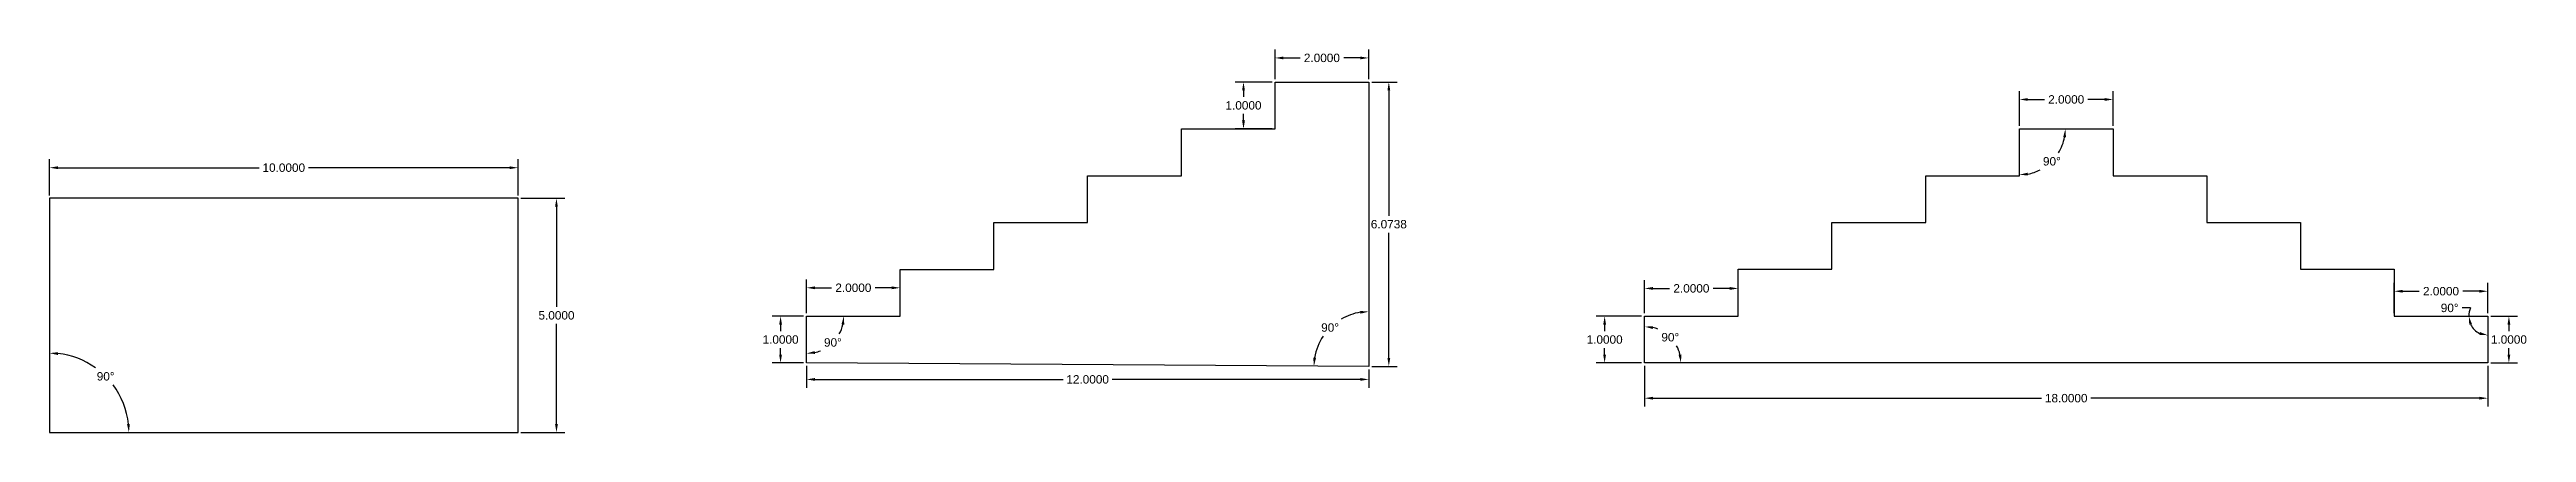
# Model space of a CAD drawing. Header units: inches. Extents: x 1 to 53.9, y 1 to 9.2.
import ezdxf

# ---------------------------------------------------------------- set-up
doc = ezdxf.new("R2010")
doc.units = ezdxf.units.IN
doc.header["$MEASUREMENT"] = 0
doc.styles.get("Standard").update_dxf_attribs({"font": 'arial.ttf'})
doc.dimstyles.get("Standard").update_dxf_attribs({"dimtxt": 0.18, "dimasz": 0.18, "dimexe": 0.18, "dimexo": 0.0625, "dimgap": 0.09, "dimtad": 0, "dimtih": 1, "dimtoh": 1, "dimdec": 4, "dimzin": 0, "dimdsep": 46, "dimtxsty": 'Standard', "dimcen": 0.09, "dimadec": 0, "dimazin": 0, "dimtfac": 1, "dimtdec": 4, "dimtofl": 0, "dimtmove": 0, "dimatfit": 3, "dimfxl": 1, "dimtolj": 1, "dimtzin": 0, "dimarcsym": 0})

# ---------------------------------------------------------------- blocks, each defined once
blk = doc.blocks.new('*D1')
at = {"color": 0, "lineweight": -2, "transparency": 16777216}
for p, q in [((1, 6.062), (1, 6.834)), ((1.18, 6.654), (5.475, 6.654)), ((10.82, 6.654), (6.525, 6.654)), ((11, 6.062), (11, 6.834))]:
    blk.add_line(p, q, dxfattribs=at)
at = {"color": 0, "transparency": 16777216}
for points in [[(1.18, 6.684), (1.18, 6.624), (1, 6.654)], [(10.82, 6.684), (10.82, 6.624), (11, 6.654)]]:
    blk.add_solid(points, dxfattribs=at)
at = {"layer": 'Defpoints', "color": 0, "transparency": 16777216}
for p in [(1, 6.654), (1, 6), (11, 6)]:
    blk.add_point(p, dxfattribs=at)
at = {"color": 0, "transparency": 16777216, "insert": (6, 6.654), "char_height": 0.18, "attachment_point": 5}
blk.add_mtext('\\A1;10.0000', dxfattribs=at)
blk = doc.blocks.new('*D2')
at = {"color": 0, "lineweight": -2, "transparency": 16777216}
for p, q in [((11.062, 6), (12, 6)), ((11.82, 5.82), (11.82, 3.682)), ((11.82, 1.18), (11.82, 3.318)), ((11.062, 1), (12, 1))]:
    blk.add_line(p, q, dxfattribs=at)
at = {"color": 0, "transparency": 16777216}
for points in [[(11.79, 5.82), (11.85, 5.82), (11.82, 6)], [(11.79, 1.18), (11.85, 1.18), (11.82, 1)]]:
    blk.add_solid(points, dxfattribs=at)
at = {"layer": 'Defpoints', "color": 0, "transparency": 16777216}
for p in [(11, 6), (11.82, 6), (11, 1)]:
    blk.add_point(p, dxfattribs=at)
at = {"color": 0, "transparency": 16777216, "insert": (11.82, 3.5), "char_height": 0.18, "attachment_point": 5}
blk.add_mtext('\\A1;5.0000', dxfattribs=at)
blk = doc.blocks.new('*D3')
at = {"color": 0, "lineweight": -2, "transparency": 16777216}
for start, end in [(54.5395, 83.9074), (6.0926, 36.8482)]:
    blk.add_arc((1, 1), 1.694, start, end, dxfattribs=at)
at = {"color": 0, "transparency": 16777216}
for points in [[(1.178, 2.654), (1.181, 2.714), (1, 2.694)], [(2.714, 1.181), (2.654, 1.178), (2.694, 1)]]:
    blk.add_solid(points, dxfattribs=at)
at = {"layer": 'Defpoints', "color": 0, "transparency": 16777216}
for p in [(1, 6), (2.467, 1.847), (1, 1), (1, 1), (11, 1)]:
    blk.add_point(p, dxfattribs=at)
at = {"color": 0, "transparency": 16777216, "insert": (2.198, 2.198), "char_height": 0.18, "attachment_point": 5}
blk.add_mtext('\\A1;90°', dxfattribs=at)
blk = doc.blocks.new('*D4')
at = {"color": 0, "lineweight": -2, "transparency": 16777216}
for p, q in [((17.095, 3.484), (16.423, 3.484)), ((16.603, 3.304), (16.603, 3.166)), ((16.603, 2.664), (16.603, 2.802)), ((17.095, 2.484), (16.423, 2.484))]:
    blk.add_line(p, q, dxfattribs=at)
at = {"color": 0, "transparency": 16777216}
for points in [[(16.573, 3.304), (16.633, 3.304), (16.603, 3.484)], [(16.573, 2.664), (16.633, 2.664), (16.603, 2.484)]]:
    blk.add_solid(points, dxfattribs=at)
at = {"layer": 'Defpoints', "color": 0, "transparency": 16777216}
for p in [(16.603, 3.484), (17.157, 3.484), (17.157, 2.484)]:
    blk.add_point(p, dxfattribs=at)
at = {"color": 0, "transparency": 16777216, "insert": (16.603, 2.984), "char_height": 0.18, "attachment_point": 5}
blk.add_mtext('\\A1;1.0000', dxfattribs=at)
blk = doc.blocks.new('*D5')
at = {"color": 0, "lineweight": -2, "transparency": 16777216}
for p, q in [((17.157, 3.546), (17.157, 4.269)), ((19.157, 3.546), (19.157, 4.269)), ((17.337, 4.089), (17.692, 4.089)), ((18.977, 4.089), (18.622, 4.089))]:
    blk.add_line(p, q, dxfattribs=at)
at = {"color": 0, "transparency": 16777216}
for points in [[(17.337, 4.119), (17.337, 4.059), (17.157, 4.089)], [(18.977, 4.119), (18.977, 4.059), (19.157, 4.089)]]:
    blk.add_solid(points, dxfattribs=at)
at = {"layer": 'Defpoints', "color": 0, "transparency": 16777216}
for p in [(19.157, 4.089), (17.157, 3.484), (19.157, 3.484)]:
    blk.add_point(p, dxfattribs=at)
at = {"color": 0, "transparency": 16777216, "insert": (18.157, 4.089), "char_height": 0.18, "attachment_point": 5}
blk.add_mtext('\\A1;2.0000', dxfattribs=at)
blk = doc.blocks.new('*D6')
at = {"color": 0, "lineweight": -2, "transparency": 16777216}
for p, q in [((17.157, 2.421), (17.157, 1.953)), ((17.337, 2.133), (22.633, 2.133)), ((28.977, 2.133), (23.682, 2.133)), ((29.157, 2.348), (29.157, 1.953))]:
    blk.add_line(p, q, dxfattribs=at)
at = {"color": 0, "transparency": 16777216}
for points in [[(17.337, 2.163), (17.337, 2.103), (17.157, 2.133)], [(28.977, 2.163), (28.977, 2.103), (29.157, 2.133)]]:
    blk.add_solid(points, dxfattribs=at)
at = {"layer": 'Defpoints', "color": 0, "transparency": 16777216}
for p in [(17.157, 2.484), (17.157, 2.133), (29.157, 2.41)]:
    blk.add_point(p, dxfattribs=at)
at = {"color": 0, "transparency": 16777216, "insert": (23.157, 2.133), "char_height": 0.18, "attachment_point": 5}
blk.add_mtext('\\A1;12.0000', dxfattribs=at)
blk = doc.blocks.new('*D7')
at = {"color": 0, "lineweight": -2, "transparency": 16777216}
for p, q in [((29.22, 8.484), (29.766, 8.484)), ((29.586, 8.304), (29.586, 5.629)), ((29.586, 2.59), (29.586, 5.265)), ((29.22, 2.41), (29.766, 2.41))]:
    blk.add_line(p, q, dxfattribs=at)
at = {"color": 0, "transparency": 16777216}
for points in [[(29.556, 8.304), (29.616, 8.304), (29.586, 8.484)], [(29.556, 2.59), (29.616, 2.59), (29.586, 2.41)]]:
    blk.add_solid(points, dxfattribs=at)
at = {"layer": 'Defpoints', "color": 0, "transparency": 16777216}
for p in [(29.157, 8.484), (29.157, 2.41), (29.586, 2.41)]:
    blk.add_point(p, dxfattribs=at)
at = {"color": 0, "transparency": 16777216, "insert": (29.586, 5.447), "char_height": 0.18, "attachment_point": 5}
blk.add_mtext('\\A1;6.0738', dxfattribs=at)
blk = doc.blocks.new('*D8')
at = {"color": 0, "lineweight": -2, "transparency": 16777216}
for p, q in [((27.157, 8.546), (27.157, 9.178)), ((27.337, 8.998), (27.692, 8.998)), ((28.977, 8.998), (28.622, 8.998)), ((29.157, 8.546), (29.157, 9.178))]:
    blk.add_line(p, q, dxfattribs=at)
at = {"color": 0, "transparency": 16777216}
for points in [[(27.337, 9.028), (27.337, 8.968), (27.157, 8.998)], [(28.977, 9.028), (28.977, 8.968), (29.157, 8.998)]]:
    blk.add_solid(points, dxfattribs=at)
at = {"layer": 'Defpoints', "color": 0, "transparency": 16777216}
for p in [(29.157, 8.998), (27.157, 8.484), (29.157, 8.484)]:
    blk.add_point(p, dxfattribs=at)
at = {"color": 0, "transparency": 16777216, "insert": (28.157, 8.998), "char_height": 0.18, "attachment_point": 5}
blk.add_mtext('\\A1;2.0000', dxfattribs=at)
blk = doc.blocks.new('*D9')
at = {"color": 0, "lineweight": -2, "transparency": 16777216}
for p, q in [((27.095, 8.484), (26.304, 8.484)), ((26.484, 8.304), (26.484, 8.166)), ((27.095, 7.484), (26.304, 7.484)), ((26.484, 7.664), (26.484, 7.802))]:
    blk.add_line(p, q, dxfattribs=at)
at = {"color": 0, "transparency": 16777216}
for points in [[(26.454, 8.304), (26.514, 8.304), (26.484, 8.484)], [(26.454, 7.664), (26.514, 7.664), (26.484, 7.484)]]:
    blk.add_solid(points, dxfattribs=at)
at = {"layer": 'Defpoints', "color": 0, "transparency": 16777216}
for p in [(26.484, 8.484), (27.157, 8.484), (27.157, 7.484)]:
    blk.add_point(p, dxfattribs=at)
at = {"color": 0, "transparency": 16777216, "insert": (26.484, 7.984), "char_height": 0.18, "attachment_point": 5}
blk.add_mtext('\\A1;1.0000', dxfattribs=at)
blk = doc.blocks.new('*D10')
at = {"color": 0, "lineweight": -2, "transparency": 16777216}
for start, end in [(98.8213, 120.1501), (146.3689, 170.8263)]:
    blk.add_arc((29.157, 2.41), 1.17, start, end, dxfattribs=at)
at = {"color": 0, "transparency": 16777216}
for points in [[(28.976, 3.596), (28.98, 3.537), (29.157, 3.58)], [(28.032, 2.594), (27.972, 2.599), (27.987, 2.417)]]:
    blk.add_solid(points, dxfattribs=at)
at = {"layer": 'Defpoints', "color": 0, "transparency": 16777216}
for p in [(29.157, 8.484), (28.574, 3.425), (17.157, 2.484), (29.157, 2.41), (29.157, 2.41)]:
    blk.add_point(p, dxfattribs=at)
at = {"color": 0, "transparency": 16777216, "insert": (28.332, 3.24), "char_height": 0.18, "attachment_point": 5}
blk.add_mtext('\\A1;90°', dxfattribs=at)
blk = doc.blocks.new('*D11')
at = {"color": 0, "lineweight": -2, "transparency": 16777216}
for start, end in [(331.4089, 347.0142), (282.9858, 291.8505)]:
    blk.add_arc((17.157, 3.484), 0.796, start, end, dxfattribs=at)
at = {"color": 0, "transparency": 16777216}
for points in [[(17.903, 3.308), (17.963, 3.302), (17.953, 3.484)], [(17.34, 2.678), (17.333, 2.738), (17.157, 2.688)]]:
    blk.add_solid(points, dxfattribs=at)
at = {"layer": 'Defpoints', "color": 0, "transparency": 16777216}
for p in [(17.157, 3.484), (17.157, 3.484), (19.157, 3.484), (17.555, 2.795), (17.157, 2.484)]:
    blk.add_point(p, dxfattribs=at)
at = {"color": 0, "transparency": 16777216, "insert": (17.72, 2.921), "char_height": 0.18, "attachment_point": 5}
blk.add_mtext('\\A1;90°', dxfattribs=at)
blk = doc.blocks.new('*D12')
at = {"color": 0, "lineweight": -2, "transparency": 16777216}
for p, q in [((35.044, 2.421), (35.044, 1.552)), ((53.044, 2.421), (53.044, 1.552)), ((35.224, 1.732), (43.519, 1.732)), ((52.864, 1.732), (44.569, 1.732))]:
    blk.add_line(p, q, dxfattribs=at)
at = {"color": 0, "transparency": 16777216}
for points in [[(35.224, 1.762), (35.224, 1.702), (35.044, 1.732)], [(52.864, 1.762), (52.864, 1.702), (53.044, 1.732)]]:
    blk.add_solid(points, dxfattribs=at)
at = {"layer": 'Defpoints', "color": 0, "transparency": 16777216}
for p in [(35.044, 2.484), (53.044, 2.484), (35.044, 1.732)]:
    blk.add_point(p, dxfattribs=at)
at = {"color": 0, "transparency": 16777216, "insert": (44.044, 1.732), "char_height": 0.18, "attachment_point": 5}
blk.add_mtext('\\A1;18.0000', dxfattribs=at)
blk = doc.blocks.new('*D13')
at = {"color": 0, "lineweight": -2, "transparency": 16777216}
for p, q in [((43.044, 7.546), (43.044, 8.291)), ((43.224, 8.111), (43.579, 8.111)), ((44.864, 8.111), (44.509, 8.111)), ((45.044, 7.546), (45.044, 8.291))]:
    blk.add_line(p, q, dxfattribs=at)
at = {"color": 0, "transparency": 16777216}
for points in [[(43.224, 8.141), (43.224, 8.081), (43.044, 8.111)], [(44.864, 8.141), (44.864, 8.081), (45.044, 8.111)]]:
    blk.add_solid(points, dxfattribs=at)
at = {"layer": 'Defpoints', "color": 0, "transparency": 16777216}
for p in [(45.044, 8.111), (43.044, 7.484), (45.044, 7.484)]:
    blk.add_point(p, dxfattribs=at)
at = {"color": 0, "transparency": 16777216, "insert": (44.044, 8.111), "char_height": 0.18, "attachment_point": 5}
blk.add_mtext('\\A1;2.0000', dxfattribs=at)
blk = doc.blocks.new('*D14')
at = {"color": 0, "lineweight": -2, "transparency": 16777216}
for p, q in [((34.982, 3.484), (34.012, 3.484)), ((34.192, 3.304), (34.192, 3.166)), ((34.192, 2.664), (34.192, 2.802)), ((34.982, 2.484), (34.012, 2.484))]:
    blk.add_line(p, q, dxfattribs=at)
at = {"color": 0, "transparency": 16777216}
for points in [[(34.162, 3.304), (34.222, 3.304), (34.192, 3.484)], [(34.162, 2.664), (34.222, 2.664), (34.192, 2.484)]]:
    blk.add_solid(points, dxfattribs=at)
at = {"layer": 'Defpoints', "color": 0, "transparency": 16777216}
for p in [(34.192, 3.484), (35.044, 3.484), (35.044, 2.484)]:
    blk.add_point(p, dxfattribs=at)
at = {"color": 0, "transparency": 16777216, "insert": (34.192, 2.984), "char_height": 0.18, "attachment_point": 5}
blk.add_mtext('\\A1;1.0000', dxfattribs=at)
blk = doc.blocks.new('*D15')
at = {"color": 0, "lineweight": -2, "transparency": 16777216}
for p, q in [((35.044, 3.546), (35.044, 4.256)), ((37.044, 3.546), (37.044, 4.256)), ((35.224, 4.076), (35.579, 4.076)), ((36.864, 4.076), (36.509, 4.076))]:
    blk.add_line(p, q, dxfattribs=at)
at = {"color": 0, "transparency": 16777216}
for points in [[(35.224, 4.106), (35.224, 4.046), (35.044, 4.076)], [(36.864, 4.106), (36.864, 4.046), (37.044, 4.076)]]:
    blk.add_solid(points, dxfattribs=at)
at = {"layer": 'Defpoints', "color": 0, "transparency": 16777216}
for p in [(37.044, 4.076), (35.044, 3.484), (37.044, 3.484)]:
    blk.add_point(p, dxfattribs=at)
at = {"color": 0, "transparency": 16777216, "insert": (36.044, 4.076), "char_height": 0.18, "attachment_point": 5}
blk.add_mtext('\\A1;2.0000', dxfattribs=at)
blk = doc.blocks.new('*D16')
at = {"color": 0, "lineweight": -2, "transparency": 16777216}
for p, q in [((51.044, 3.546), (51.044, 4.196)), ((51.224, 4.016), (51.579, 4.016)), ((52.864, 4.016), (52.509, 4.016)), ((53.044, 3.546), (53.044, 4.196))]:
    blk.add_line(p, q, dxfattribs=at)
at = {"color": 0, "transparency": 16777216}
for points in [[(51.224, 4.046), (51.224, 3.986), (51.044, 4.016)], [(52.864, 4.046), (52.864, 3.986), (53.044, 4.016)]]:
    blk.add_solid(points, dxfattribs=at)
at = {"layer": 'Defpoints', "color": 0, "transparency": 16777216}
for p in [(53.044, 4.016), (51.044, 3.484), (53.044, 3.484)]:
    blk.add_point(p, dxfattribs=at)
at = {"color": 0, "transparency": 16777216, "insert": (52.044, 4.016), "char_height": 0.18, "attachment_point": 5}
blk.add_mtext('\\A1;2.0000', dxfattribs=at)
blk = doc.blocks.new('*D17')
at = {"color": 0, "lineweight": -2, "transparency": 16777216}
for p, q in [((53.107, 3.484), (53.673, 3.484)), ((53.493, 3.304), (53.493, 3.166)), ((53.493, 2.664), (53.493, 2.802)), ((53.107, 2.484), (53.673, 2.484))]:
    blk.add_line(p, q, dxfattribs=at)
at = {"color": 0, "transparency": 16777216}
for points in [[(53.463, 3.304), (53.523, 3.304), (53.493, 3.484)], [(53.463, 2.664), (53.523, 2.664), (53.493, 2.484)]]:
    blk.add_solid(points, dxfattribs=at)
at = {"layer": 'Defpoints', "color": 0, "transparency": 16777216}
for p in [(53.044, 3.484), (53.044, 2.484), (53.493, 2.484)]:
    blk.add_point(p, dxfattribs=at)
at = {"color": 0, "transparency": 16777216, "insert": (53.493, 2.984), "char_height": 0.18, "attachment_point": 5}
blk.add_mtext('\\A1;1.0000', dxfattribs=at)
blk = doc.blocks.new('*D18')
at = {"color": 0, "lineweight": -2, "transparency": 16777216}
for start, end in [(68.6644, 76.6888), (13.3112, 28.2197)]:
    blk.add_arc((35.044, 2.484), 0.777, start, end, dxfattribs=at)
at = {"color": 0, "transparency": 16777216}
for points in [[(35.22, 3.21), (35.227, 3.269), (35.044, 3.26)], [(35.83, 2.666), (35.77, 2.659), (35.821, 2.484)]]:
    blk.add_solid(points, dxfattribs=at)
at = {"layer": 'Defpoints', "color": 0, "transparency": 16777216}
for p in [(35.044, 3.484), (35.717, 2.872), (35.044, 2.484), (35.044, 2.484), (53.044, 2.484)]:
    blk.add_point(p, dxfattribs=at)
at = {"color": 0, "transparency": 16777216, "insert": (35.593, 3.033), "char_height": 0.18, "attachment_point": 5}
blk.add_mtext('\\A1;90°', dxfattribs=at)
blk = doc.blocks.new('*D19')
at = {"color": 0, "lineweight": -2, "transparency": 16777216}
for start, end in [(328.5458, 349.48), (280.52, 296.824)]:
    blk.add_arc((43.044, 7.484), 0.982, start, end, dxfattribs=at)
at = {"color": 0, "transparency": 16777216}
for points in [[(43.98, 7.307), (44.039, 7.302), (44.026, 7.484)], [(43.226, 6.489), (43.221, 6.549), (43.044, 6.502)]]:
    blk.add_solid(points, dxfattribs=at)
at = {"layer": 'Defpoints', "color": 0, "transparency": 16777216}
for p in [(43.044, 7.484), (43.044, 7.484), (45.044, 7.484), (43.044, 6.484), (43.535, 6.634)]:
    blk.add_point(p, dxfattribs=at)
at = {"color": 0, "transparency": 16777216, "insert": (43.738, 6.79), "char_height": 0.18, "attachment_point": 5}
blk.add_mtext('\\A1;90°', dxfattribs=at)
blk = doc.blocks.new('*D20')
at = {"color": 0, "lineweight": -2, "transparency": 16777216}
blk.add_line((52.676, 3.659), (52.496, 3.659), dxfattribs=at)
for start, end in [(154.519, 180), (205.481, 244.519)]:
    blk.add_arc((53.044, 3.484), 0.408, start, end, dxfattribs=at)
at = {"color": 0, "transparency": 16777216}
for points in [[(52.647, 3.302), (52.705, 3.315), (52.636, 3.484)], [(52.875, 3.145), (52.862, 3.086), (53.044, 3.076)]]:
    blk.add_solid(points, dxfattribs=at)
at = {"layer": 'Defpoints', "color": 0, "transparency": 16777216}
for p in [(51.044, 3.484), (53.044, 3.484), (53.044, 3.484), (52.84, 3.13), (53.044, 2.484)]:
    blk.add_point(p, dxfattribs=at)
at = {"color": 0, "transparency": 16777216, "insert": (52.229, 3.659), "char_height": 0.18, "attachment_point": 5}
blk.add_mtext('\\A1;90°', dxfattribs=at)

msp = doc.modelspace()

# ---------------------------------------------------------------- linework, layer by layer
for p, q in [((27.15731, 7.48384), (27.15731, 8.48384)), ((27.15731, 8.48384), (29.15731, 8.48384)), ((29.15731, 8.48384), (29.15731, 2.41003)), ((25.15731, 6.48384), (25.15731, 7.48384)), ((25.15731, 7.48384), (27.15731, 7.48384)), ((43.04425, 6.48392), (43.04425, 7.48392)), ((43.04425, 7.48392), (45.04425, 7.48392)), ((45.04425, 7.48392), (45.04425, 6.48392)), ((23.15731, 5.48384), (23.15731, 6.48384)), ((23.15731, 6.48384), (25.15731, 6.48384)), ((41.04425, 5.48392), (41.04425, 6.48392)), ((41.04425, 6.48392), (43.04425, 6.48392)), ((45.04425, 6.48392), (47.04425, 6.48392)), ((47.04425, 6.48392), (47.04425, 5.48392)), ((11, 6), (1, 6)), ((1, 6), (1, 1)), ((11, 1), (11, 6)), ((21.15731, 4.48384), (21.15731, 5.48384)), ((21.15731, 5.48384), (23.15731, 5.48384)), ((39.04425, 4.48392), (39.04425, 5.48392)), ((39.04425, 5.48392), (41.04425, 5.48392)), ((47.04425, 5.48392), (49.04425, 5.48392)), ((49.04425, 5.48392), (49.04425, 4.48392)), ((19.15731, 3.48384), (19.15731, 4.48384)), ((19.15731, 4.48384), (21.15731, 4.48384)), ((37.04425, 3.48392), (37.04425, 4.48392)), ((37.04425, 4.48392), (39.04425, 4.48392)), ((49.04425, 4.48392), (51.04425, 4.48392)), ((51.04425, 4.48392), (51.04425, 3.48392)), ((17.15731, 2.48384), (17.15731, 3.48384)), ((17.15731, 3.48384), (19.15731, 3.48384)), ((35.04425, 2.48392), (35.04425, 3.48392)), ((35.04425, 3.48392), (37.04425, 3.48392)), ((51.04425, 3.48392), (53.04425, 3.48392)), ((53.04425, 3.48392), (53.04425, 2.48392)), ((29.15731, 2.41003), (17.15731, 2.48384)), ((53.04425, 2.48392), (35.04425, 2.48392)), ((1, 1), (11, 1))]:
    msp.add_line(p, q)

# ---------------------------------------------------------------- dimensions: what is measured, and where the dimension line sits
for base, p1, p2, picture, middle in [((29.15731, 8.99774), (27.15731, 8.48384), (29.15731, 8.48384), '*D8', (28.15731, 8.99774)), ((45.04425, 8.11109), (43.04425, 7.48392), (45.04425, 7.48392), '*D13', (44.04425, 8.11109)), ((1, 6.65421), (11, 6), (1, 6), '*D1', (6, 6.65421)), ((19.15731, 4.08925), (17.15731, 3.48384), (19.15731, 3.48384), '*D5', (18.15731, 4.08925)), ((37.04425, 4.07574), (35.04425, 3.48392), (37.04425, 3.48392), '*D15', (36.04425, 4.07574)), ((53.04425, 4.0164), (51.04425, 3.48392), (53.04425, 3.48392), '*D16', (52.04425, 4.0164)), ((17.15731, 2.13324), (29.15731, 2.41003), (17.15731, 2.48384), '*D6', (23.15731, 2.13324)), ((35.04425, 1.73168), (53.04425, 2.48392), (35.04425, 2.48392), '*D12', (44.04425, 1.73168))]:
    dim = msp.add_linear_dim(base=base, p1=p1, p2=p2, dimstyle='Standard')
    dim.commit()
    dim.dimension.update_dxf_attribs({"geometry": picture, "text_midpoint": middle})
for base, line1, line2, picture, middle in [((28.57424, 3.42473), ((29.15731, 2.41003), (17.15731, 2.48384)), ((29.15731, 8.48384), (29.15731, 2.41003)), '*D10', (28.33234, 3.24009)), ((43.53511, 6.63372), ((43.04425, 7.48392), (45.04425, 7.48392)), ((43.04425, 6.48392), (43.04425, 7.48392)), '*D19', (43.73843, 6.78973)), ((2.46666, 1.84678), ((1, 6), (1, 1)), ((1, 1), (11, 1)), '*D3', (2.19752, 2.19752)), ((52.8402, 3.13049), ((51.04425, 3.48392), (53.04425, 3.48392)), ((53.04425, 3.48392), (53.04425, 2.48392)), '*D20', (52.22929, 3.65948)), ((17.55526, 2.79458), ((17.15731, 2.48384), (17.15731, 3.48384)), ((17.15731, 3.48384), (19.15731, 3.48384)), '*D11', (17.72009, 2.92106)), ((35.71674, 2.87218), ((53.04425, 2.48392), (35.04425, 2.48392)), ((35.04425, 2.48392), (35.04425, 3.48392)), '*D18', (35.59333, 3.033))]:
    dim = msp.add_angular_dim_2l(base=base, line1=line1, line2=line2, dimstyle='Standard')
    dim.commit()
    dim.dimension.update_dxf_attribs({"geometry": picture, "text_midpoint": middle})
for base, p1, p2, picture, middle in [((26.4835, 8.48384), (27.15731, 7.48384), (27.15731, 8.48384), '*D9', (26.4835, 7.98384)), ((29.58608, 2.41003), (29.15731, 8.48384), (29.15731, 2.41003), '*D7', (29.58608, 5.44694)), ((11.82014, 6), (11, 1), (11, 6), '*D2', (11.82014, 3.5)), ((16.60328, 3.48384), (17.15731, 2.48384), (17.15731, 3.48384), '*D4', (16.60328, 2.98384)), ((34.19154, 3.48392), (35.04425, 2.48392), (35.04425, 3.48392), '*D14', (34.19154, 2.98392)), ((53.49276, 2.48392), (53.04425, 3.48392), (53.04425, 2.48392), '*D17', (53.49276, 2.98392))]:
    dim = msp.add_linear_dim(base=base, p1=p1, p2=p2, angle=90, dimstyle='Standard')
    dim.commit()
    dim.dimension.update_dxf_attribs({"geometry": picture, "text_midpoint": middle})

doc.saveas('drawing.dxf')
